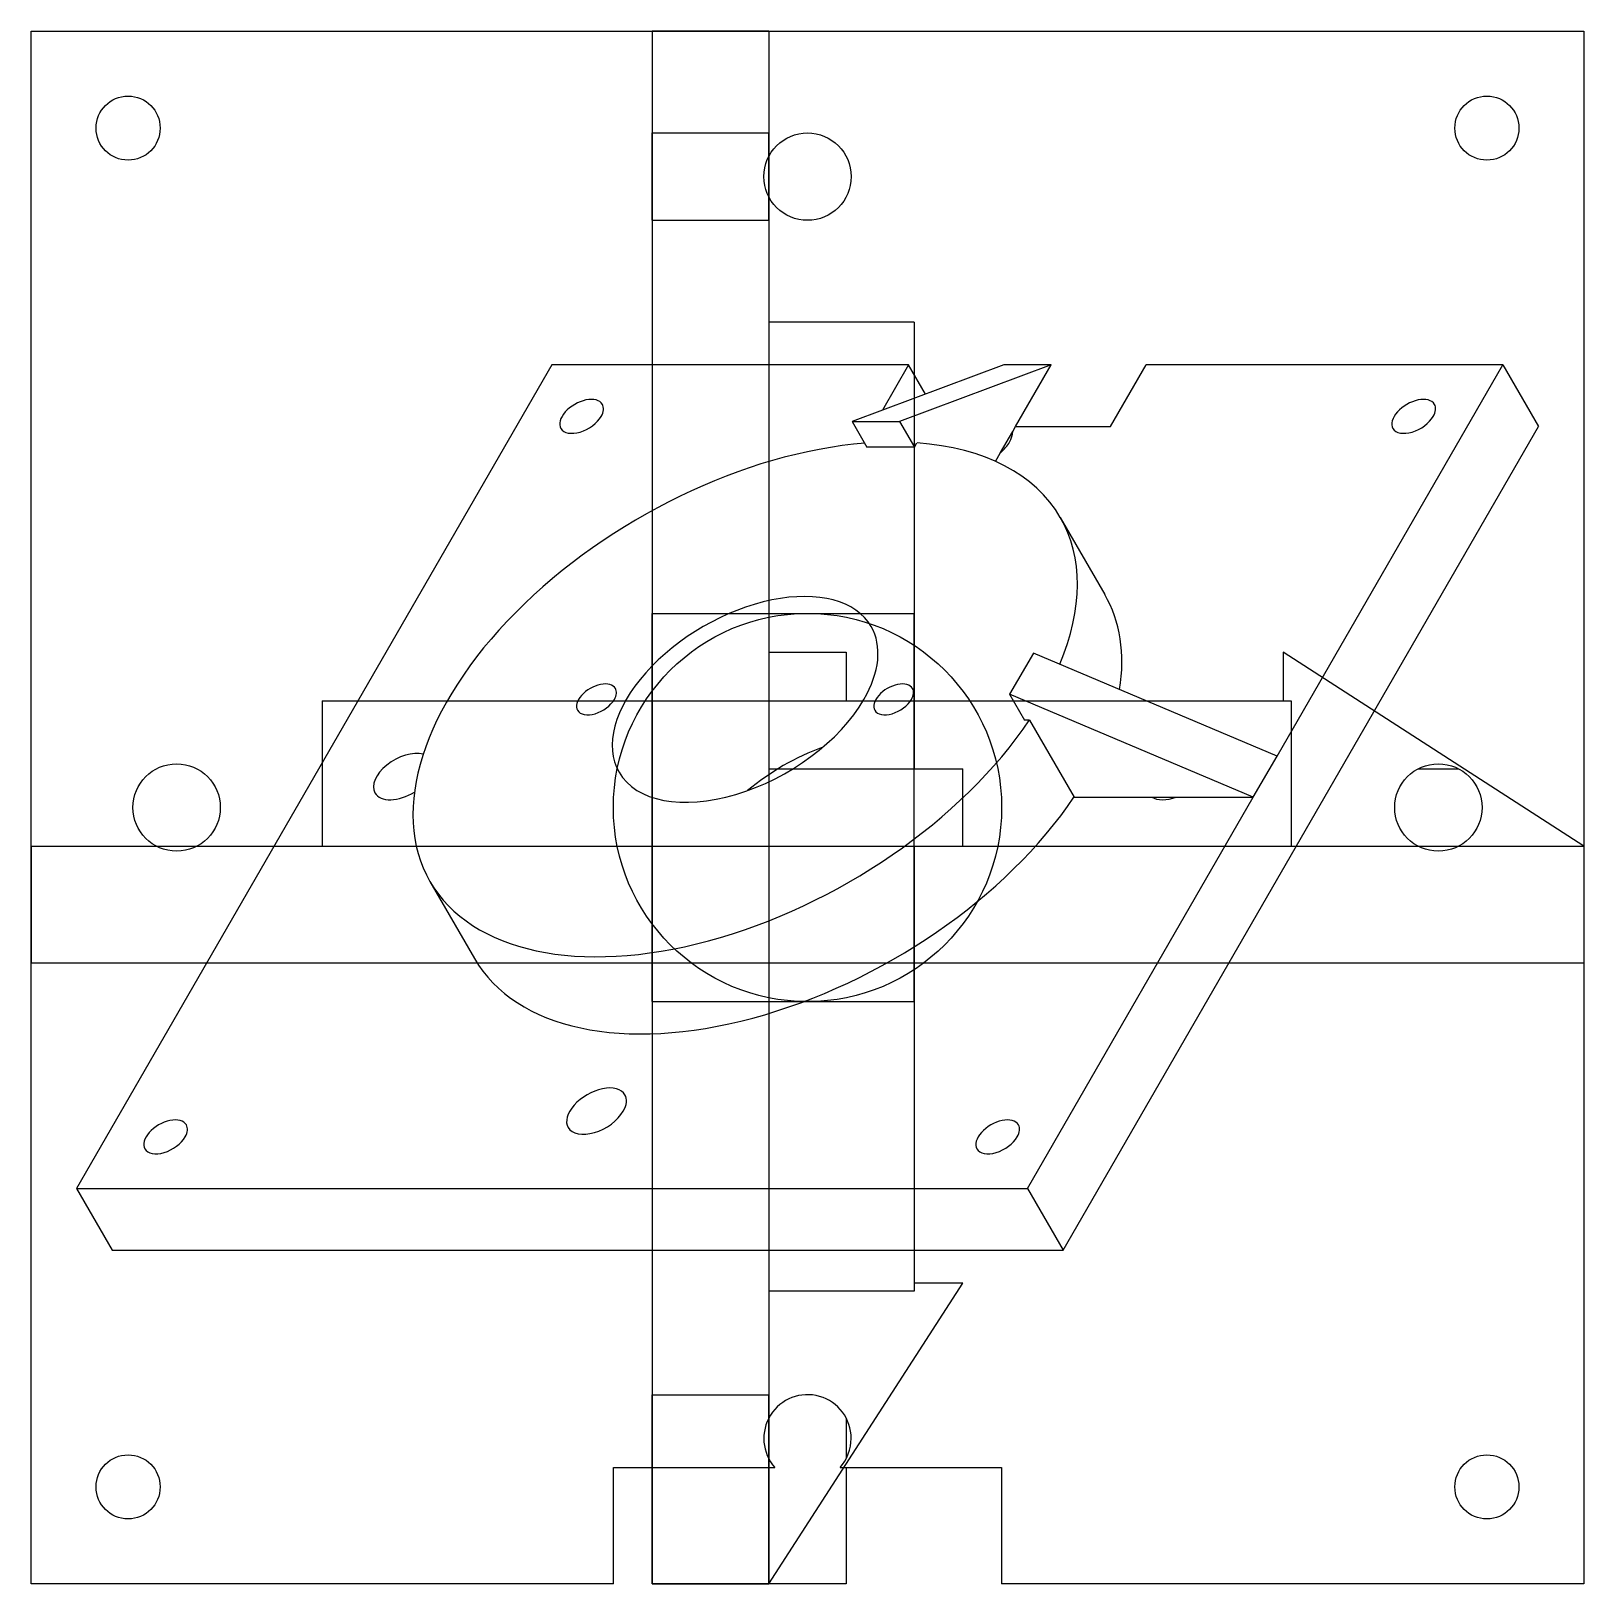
# Model space of a CAD drawing. Header units: millimetres. Extents: x 84 to 212, y 41 to 169.
import ezdxf

# ---------------------------------------------------------------- set-up
doc = ezdxf.new("R2010")
doc.units = ezdxf.units.MM
for name, color, linetype in [('VIEW_FRONT', 7, 'CONTINUOUS'), ('VIEW_ISO', 7, 'CONTINUOUS'), ('VIEW_RIGHT', 7, 'CONTINUOUS'), ('VIEW_SECTION_AA', 7, 'CONTINUOUS'), ('VIEW_TOP', 7, 'CONTINUOUS')]:
    doc.layers.add(name, color=color, linetype=linetype)

msp = doc.modelspace()

# ---------------------------------------------------------------- linework, layer by layer
at = {"layer": 'VIEW_FRONT'}
for p, q in [((145.3, 117.8), (145.3, 113.8)), ((145.3, 117.8), (151.7, 117.8)), ((151.7, 117.8), (151.7, 113.8)), ((212.5, 101.8), (187.7, 117.8)), ((187.7, 117.8), (187.7, 113.8)), ((108.5, 113.8), (108.5, 101.8)), ((188.37, 113.8), (188.37, 101.8)), ((84.5, 101.8), (84.5, 92.2)), ((84.5, 101.8), (212.5, 101.8)), ((212.5, 101.8), (212.5, 92.2)), ((84.5, 92.2), (212.5, 92.2))]:
    msp.add_line(p, q, dxfattribs=at)
msp.add_open_spline([(108.5, 113.8), (109.45, 113.8), (112.27, 113.8), (116.8, 113.8), (122.85, 113.8), (130.12, 113.8), (138.27, 113.8), (146.9, 113.8), (155.61, 113.8), (163.98, 113.8), (171.61, 113.8), (178.14, 113.8), (183.26, 113.8), (186.73, 113.8), (188.37, 113.8)], degree=1, dxfattribs=at)
at = {"layer": 'VIEW_ISO'}
for p, q in [((127.43, 141.49), (88.24, 73.6)), ((156.83, 141.49), (127.43, 141.49)), ((164.67, 141.49), (152.17, 136.82)), ((156.83, 141.49), (154.67, 137.75)), ((168.59, 141.49), (156.09, 136.82)), ((158.22, 139.08), (156.83, 141.49)), ((168.59, 141.49), (164.67, 141.49)), ((165.65, 136.4), (168.59, 141.49)), ((173.48, 136.4), (176.42, 141.49)), ((205.82, 141.49), (176.42, 141.49)), ((187.2, 109.24), (205.82, 141.49)), ((205.82, 141.49), (208.76, 136.4)), ((152.17, 136.82), (153.4, 134.7)), ((152.17, 136.82), (156.09, 136.82)), ((156.09, 136.82), (157.32, 134.7)), ((164.41, 134.25), (165.42, 136)), ((165.42, 136), (165.65, 136.4)), ((165.65, 136.4), (173.48, 136.4)), ((169.57, 68.51), (208.76, 136.4)), ((157.32, 134.7), (153.4, 134.7)), ((157.32, 134.7), (157.52, 135.05)), ((163.99, 133.53), (164.41, 134.25)), ((169.34, 128.91), (173.01, 122.55)), ((167.12, 117.73), (165.16, 114.33)), ((187.2, 109.24), (167.12, 117.73)), ((185.24, 105.85), (165.16, 114.33)), ((165.16, 114.33), (166.38, 112.21)), ((166.79, 112.21), (166.38, 112.21)), ((166.79, 112.21), (170.47, 105.85)), ((185.24, 105.85), (187.2, 109.24)), ((166.63, 73.6), (185.24, 105.85)), ((170.47, 105.85), (176.88, 105.85)), ((176.88, 105.85), (178.9, 105.85)), ((178.9, 105.85), (185.24, 105.85)), ((117.38, 98.91), (121.05, 92.55)), ((88.24, 73.6), (91.18, 68.51)), ((88.24, 73.6), (166.63, 73.6)), ((166.63, 73.6), (169.57, 68.51)), ((91.18, 68.51), (169.57, 68.51))]:
    msp.add_line(p, q, dxfattribs=at)
for centre, major_axis, start_param, end_param in [((129.88, 137.24), (1.71, 0.99), 0, 3.141593), ((198.47, 137.24), (1.71, 0.99), 0, 3.141593), ((129.88, 137.24), (1.71, 0.99), 3.141593, 5.497787), ((129.88, 137.24), (1.71, 0.99), 5.497787, 0), ((198.47, 137.24), (1.71, 0.99), 3.141593, 5.497787), ((198.47, 137.24), (1.71, 0.99), 5.497787, 0), ((162.95, 135.12), (2.34, 1.35), 5.497787, 5.973669), ((143.36, 113.91), (25.98, 15), 0.880979, 3.141593), ((143.36, 113.91), (25.98, 15), 0, 0.705313), ((162.95, 135.12), (2.34, 1.35), 5.021905, 5.497787), ((143.36, 113.91), (25.98, 15), 5.634834, 0), ((143.36, 113.91), (10.39, 6), 0, 3.141593), ((147.03, 107.55), (25.98, 15), 5.843041, 0), ((143.36, 113.91), (10.39, 6), 5.497787, 0), ((131.11, 113.91), (1.56, 0.9), 0, 3.141593), ((155.6, 113.91), (1.56, 0.9), 0, 3.141593), ((131.11, 113.91), (1.56, 0.9), 5.497787, 0), ((155.6, 113.91), (1.56, 0.9), 5.497787, 0), ((131.11, 113.91), (1.56, 0.9), 3.141593, 5.497787), ((143.36, 113.91), (10.39, 6), 3.141593, 5.497787), ((155.6, 113.91), (1.56, 0.9), 3.141593, 5.497787), ((143.36, 113.91), (25.98, 15), 3.141593, 5.417702), ((115.19, 107.55), (2.34, 1.35), 0.527643, 3.141593), ((149.97, 102.45), (10.39, 6), 1.268294, 1.873298), ((115.19, 107.55), (2.34, 1.35), 3.141593, 4.76766), ((147.03, 107.55), (25.98, 15), 3.141593, 5.417702), ((178.87, 107.55), (2.34, 1.35), 3.451109, 4.402873), ((131.11, 79.97), (2.34, 1.35), 0, 3.141593), ((131.11, 79.97), (2.34, 1.35), 5.497787, 0), ((131.11, 79.97), (2.34, 1.35), 3.141593, 5.497787), ((95.59, 77.85), (1.71, 0.99), 0, 3.141593), ((95.59, 77.85), (1.71, 0.99), 5.497787, 0), ((164.18, 77.85), (1.71, 0.99), 0, 3.141593), ((164.18, 77.85), (1.71, 0.99), 5.497787, 0), ((95.59, 77.85), (1.71, 0.99), 3.141593, 5.497787), ((164.18, 77.85), (1.71, 0.99), 3.141593, 5.497787)]:
    msp.add_ellipse(centre, major_axis=major_axis, ratio=0.57735, start_param=start_param, end_param=end_param, dxfattribs=at)
at = {"layer": 'VIEW_RIGHT'}
for p, q in [((145.3, 169), (135.7, 169)), ((135.7, 169), (135.7, 41)), ((145.3, 169), (145.3, 108.2)), ((157.3, 145), (145.3, 145)), ((145.3, 108.2), (145.3, 101.8)), ((145.3, 108.2), (161.3, 108.2)), ((161.3, 101.8), (161.3, 108.2)), ((145.3, 101.8), (145.3, 41)), ((145.3, 101.8), (161.3, 101.8)), ((145.3, 41), (161.3, 65.8)), ((161.3, 65.8), (157.3, 65.8)), ((157.3, 65.13), (145.3, 65.13)), ((145.3, 41), (135.7, 41))]:
    msp.add_line(p, q, dxfattribs=at)
for points in [[(157.3, 145), (157.3, 144.77), (157.3, 144.1), (157.3, 142.98), (157.3, 141.43), (157.3, 139.46), (157.3, 137.11), (157.3, 134.39), (157.3, 131.34), (157.3, 128), (157.3, 124.39), (157.3, 120.56), (157.3, 116.55), (157.3, 112.42), (157.3, 108.2)], [(157.3, 101.8), (157.3, 97.81), (157.3, 93.88), (157.3, 90.08), (157.3, 86.42), (157.3, 82.95), (157.3, 79.7), (157.3, 76.72), (157.3, 74.01), (157.3, 71.63), (157.3, 69.58), (157.3, 67.89), (157.3, 66.58), (157.3, 65.65), (157.3, 65.13)]]:
    msp.add_open_spline(points, degree=1, dxfattribs=at)
at = {"layer": 'VIEW_SECTION_AA'}
for p, q in [((135.7, 169), (145.3, 169)), ((135.7, 169), (135.7, 160.6)), ((135.7, 169), (145.3, 169)), ((135.7, 169), (135.7, 160.6)), ((145.3, 169), (145.3, 160.6)), ((145.3, 169), (145.3, 160.6)), ((135.7, 160.6), (145.3, 160.6)), ((135.7, 160.6), (145.3, 160.6)), ((135.7, 153.4), (135.7, 121)), ((135.7, 153.4), (145.3, 153.4)), ((135.7, 153.4), (135.7, 121)), ((135.7, 153.4), (145.3, 153.4)), ((145.3, 153.4), (145.3, 145)), ((145.3, 153.4), (145.3, 145)), ((157.3, 145), (145.3, 145)), ((157.3, 145), (145.3, 145)), ((157.3, 145), (157.3, 121)), ((157.3, 145), (157.3, 121)), ((135.7, 121), (157.3, 121)), ((135.7, 121), (157.3, 121)), ((135.7, 89), (135.7, 56.6)), ((135.7, 89), (157.3, 89)), ((135.7, 89), (135.7, 56.6)), ((135.7, 89), (157.3, 89)), ((157.3, 89), (157.3, 65.8)), ((157.3, 89), (157.3, 65.8)), ((145.3, 41), (161.3, 65.8)), ((145.3, 41), (161.3, 65.8)), ((161.3, 65.8), (157.3, 65.8)), ((161.3, 65.8), (157.3, 65.8)), ((135.7, 56.6), (145.3, 56.6)), ((135.7, 56.6), (145.3, 56.6)), ((145.3, 41), (145.3, 56.6)), ((145.3, 41), (145.3, 56.6)), ((135.7, 41), (135.7, 50.6)), ((135.7, 50.6), (145.3, 50.6)), ((135.7, 50.6), (145.3, 50.6)), ((135.7, 41), (145.3, 41))]:
    msp.add_line(p, q, dxfattribs=at)
for points in [[(135.7, 153.4), (135.7, 153.49), (135.7, 153.76), (135.7, 154.19), (135.7, 154.76), (135.7, 155.44), (135.7, 156.2), (135.7, 157), (135.7, 157.8), (135.7, 158.56), (135.7, 159.24), (135.7, 159.81), (135.7, 160.24), (135.7, 160.51), (135.7, 160.6)], [(135.7, 153.4), (135.7, 153.49), (135.7, 153.76), (135.7, 154.19), (135.7, 154.76), (135.7, 155.44), (135.7, 156.2), (135.7, 157), (135.7, 157.8), (135.7, 158.56), (135.7, 159.24), (135.7, 159.81), (135.7, 160.24), (135.7, 160.51), (135.7, 160.6)], [(145.3, 153.4), (145.3, 153.49), (145.3, 153.76), (145.3, 154.19), (145.3, 154.76), (145.3, 155.44), (145.3, 156.2), (145.3, 157), (145.3, 157.8), (145.3, 158.56), (145.3, 159.24), (145.3, 159.81), (145.3, 160.24), (145.3, 160.51), (145.3, 160.6)], [(145.3, 153.4), (145.3, 153.49), (145.3, 153.76), (145.3, 154.19), (145.3, 154.76), (145.3, 155.44), (145.3, 156.2), (145.3, 157), (145.3, 157.8), (145.3, 158.56), (145.3, 159.24), (145.3, 159.81), (145.3, 160.24), (145.3, 160.51), (145.3, 160.6)], [(135.7, 89), (135.7, 89.4), (135.7, 90.58), (135.7, 92.49), (135.7, 95.02), (135.7, 98.06), (135.7, 101.44), (135.7, 105), (135.7, 108.56), (135.7, 111.94), (135.7, 114.98), (135.7, 117.51), (135.7, 119.42), (135.7, 120.6), (135.7, 121)], [(135.7, 89), (135.7, 89.4), (135.7, 90.58), (135.7, 92.49), (135.7, 95.02), (135.7, 98.06), (135.7, 101.44), (135.7, 105), (135.7, 108.56), (135.7, 111.94), (135.7, 114.98), (135.7, 117.51), (135.7, 119.42), (135.7, 120.6), (135.7, 121)], [(157.3, 89), (157.3, 89.4), (157.3, 90.58), (157.3, 92.49), (157.3, 95.02), (157.3, 98.06), (157.3, 101.44), (157.3, 105), (157.3, 108.56), (157.3, 111.94), (157.3, 114.98), (157.3, 117.51), (157.3, 119.42), (157.3, 120.6), (157.3, 121)], [(157.3, 89), (157.3, 89.4), (157.3, 90.58), (157.3, 92.49), (157.3, 95.02), (157.3, 98.06), (157.3, 101.44), (157.3, 105), (157.3, 108.56), (157.3, 111.94), (157.3, 114.98), (157.3, 117.51), (157.3, 119.42), (157.3, 120.6), (157.3, 121)]]:
    msp.add_open_spline(points, degree=1, dxfattribs=at)
msp.add_open_spline([(135.7, 50.6), (135.7, 50.84), (135.7, 51.07), (135.7, 51.33), (135.7, 51.59), (135.7, 51.88), (135.7, 52.16), (135.7, 52.74), (135.7, 53.33), (135.7, 53.62), (135.7, 53.91), (135.7, 54.19), (135.7, 54.47), (135.7, 54.73), (135.7, 54.99), (135.7, 55.22), (135.7, 55.45), (135.7, 55.65), (135.7, 55.85), (135.7, 56.01), (135.7, 56.17), (135.7, 56.29), (135.7, 56.41), (135.7, 56.48), (135.7, 56.55), (135.7, 56.58), (135.7, 56.6)], degree=2, knots=[2.411865, 2.411865, 2.411865, 2.576188, 2.576188, 2.740511, 2.740511, 2.904834, 2.904834, 3.233481, 3.233481, 3.397804, 3.397804, 3.562127, 3.562127, 3.72645, 3.72645, 3.890773, 3.890773, 4.055096, 4.055096, 4.21942, 4.21942, 4.383743, 4.383743, 4.548066, 4.548066, 4.712389, 4.712389, 4.712389], dxfattribs=at)
msp.add_open_spline([(135.7, 50.6), (135.7, 50.84), (135.7, 51.07), (135.7, 51.33), (135.7, 51.59), (135.7, 51.88), (135.7, 52.16), (135.7, 52.74), (135.7, 53.33), (135.7, 53.62), (135.7, 53.91), (135.7, 54.19), (135.7, 54.47), (135.7, 54.73), (135.7, 54.99), (135.7, 55.22), (135.7, 55.45), (135.7, 55.65), (135.7, 55.85), (135.7, 56.01), (135.7, 56.17), (135.7, 56.29), (135.7, 56.41), (135.7, 56.48), (135.7, 56.55), (135.7, 56.58), (135.7, 56.6)], degree=2, knots=[2.411865, 2.411865, 2.411865, 2.576188, 2.576188, 2.740511, 2.740511, 2.904834, 2.904834, 3.233481, 3.233481, 3.397804, 3.397804, 3.562127, 3.562127, 3.72645, 3.72645, 3.890773, 3.890773, 4.055096, 4.055096, 4.21942, 4.21942, 4.383743, 4.383743, 4.548066, 4.548066, 4.712389, 4.712389, 4.712389], dxfattribs=at)
at = {"layer": 'VIEW_TOP'}
for p, q in [((84.5, 169), (212.5, 169)), ((84.5, 41), (84.5, 169)), ((212.5, 169), (212.5, 41)), ((198.85, 108.2), (202.15, 108.2)), ((198.85, 101.8), (202.15, 101.8)), ((145.3, 54.65), (145.3, 51.35)), ((151.7, 54.65), (151.7, 51.35)), ((132.5, 41), (132.5, 50.6)), ((132.5, 50.6), (145.82, 50.6)), ((145.3, 50.6), (145.3, 41)), ((151.18, 50.6), (164.5, 50.6)), ((151.7, 50.6), (151.7, 41)), ((164.5, 50.6), (164.5, 41)), ((132.5, 41), (84.5, 41)), ((151.7, 41), (145.3, 41)), ((212.5, 41), (164.5, 41))]:
    msp.add_line(p, q, dxfattribs=at)
for centre, radius in [((92.5, 161), 2.64), ((204.5, 161), 2.64), ((148.5, 157), 3.6), ((148.5, 105), 16), ((96.5, 105), 3.6), ((200.5, 105), 3.6), ((92.5, 49), 2.64), ((204.5, 49), 2.64)]:
    msp.add_circle(centre, radius, dxfattribs=at)
for start, end in [(0, -138.1897), (-41.8103, 0)]:
    msp.add_arc((148.5, 53), 3.6, start, end, dxfattribs=at)

doc.saveas('drawing.dxf')
